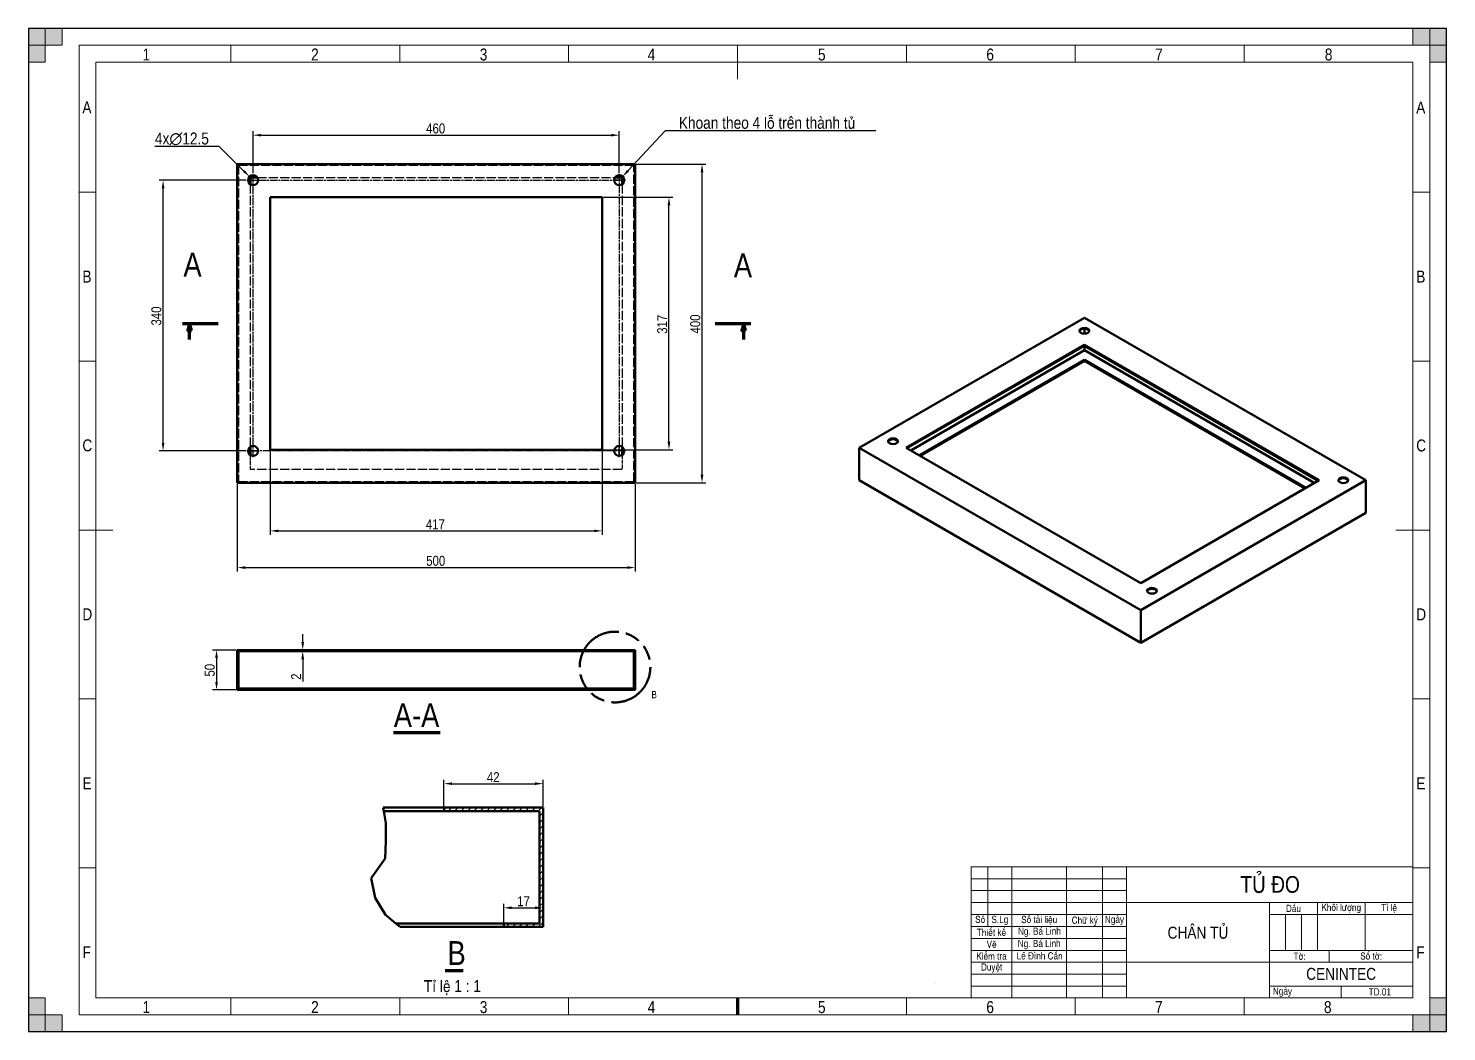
# Model space of a CAD drawing. Header units: millimetres. Extents: x 0 to 19094, y -1 to 2103.
# Drawn here: x 3168 to 4950, y -1 to 1259 of the extents above; entities that cross this region are included whole.
import ezdxf

# ---------------------------------------------------------------- set-up
doc = ezdxf.new("R2010")
doc.units = ezdxf.units.MM
doc.header["$LTSCALE"] = 2.5
for name, pattern in [('CHAIN', [0.7087, 0.4724, -0.0591, 0.1181, -0.0591]), ('DASHED', [0.2067, 0.1654, -0.0413]), ('DOUBLE_DASH_CHAIN', [1.2403, 0.6614, -0.0827, 0.1654, -0.0827, 0.1654, -0.0827])]:
    doc.linetypes.add(name, pattern=pattern)
for name, color, linetype, lineweight in [('Border (ANSI)', 7, 'Continuous', 70), ('Break Line (ANSI)', 7, 'Continuous', 50), ('Center Mark (ANSI)', 7, 'Continuous', 25), ('Centerline (ANSI)', 7, 'Continuous', 25), ('Co ban', 7, 'Continuous', 50), ('Detail Boundary (ANSI)', 7, 'DOUBLE_DASH_CHAIN', 50), ('Dimension (ANSI)', 7, 'Continuous', 25), ('Hatch (ANSI)', 7, 'Continuous', 18), ('Section Line (ANSI)', 7, 'DOUBLE_DASH_CHAIN', 70), ('Symbol (ANSI)', 7, 'Continuous', 25)]:
    doc.layers.add(name, color=color, linetype=linetype, lineweight=lineweight)
for name, color, linetype, lineweight, true_color in [('Khung ban ve', 5, 'Continuous', 15, 0x0000ff), ('Manh', 7, 'DASHED', 25, 0x008000), ('Manh khung ten', 7, 'Continuous', 15, 0x994c4c), ('Net chu', 30, 'Continuous', 15, 0xff7f00), ('THIN', 5, 'Continuous', 15, 0x0000ff)]:
    doc.layers.add(name, color=color, linetype=linetype, lineweight=lineweight, true_color=true_color)
doc.styles.add('Do nham', font='')
doc.styles.add('Hinh cat 1', font='')
doc.styles.add('Linh_50', font='')
doc.styles.add('Note Text (ANSI)', font='')
doc.styles.add('StandardAM_ANSI', font='')
doc.styles.add('Text Style102', font='')
doc.styles.add('Text Style95', font='')
doc.styles.get('Do nham').set_extended_font_data('VNI-Helve-Condense')
doc.styles.get('Hinh cat 1').set_extended_font_data('VNI-Helve-Condense')
doc.styles.get('Linh_50').set_extended_font_data('VNI-Helve-Condense')
doc.styles.get('Note Text (ANSI)').set_extended_font_data('VNI-Helve-Condense')
doc.styles.get('StandardAM_ANSI').set_extended_font_data('VNI-Helve-Condense')
doc.styles.get('Text Style102').set_extended_font_data('VNI-Helve-Condense')
doc.styles.get('Text Style95').set_extended_font_data('VNI-Helve-Condense')
doc.dimstyles.new('Default - mm (ANSI)', dxfattribs={"dimscale": 2.5, "dimtxt": 5, "dimasz": 4, "dimexe": 2, "dimexo": 0.5, "dimgap": 0.8, "dimtad": 1, "dimtoh": 1, "dimdec": 0, "dimrnd": 1e-08, "dimzin": 4, "dimdsep": 46, "dimtxsty": 'StandardAM_ANSI', "dimcen": 0.09, "dimdle": 10, "dimclrd": 256, "dimclre": 256, "dimclrt": 256, "dimadec": 1, "dimazin": 1, "dimtfac": 0.61, "dimtofl": 0, "dimtmove": 0, "dimatfit": 3, "dimldrblk": 'DOT', "dimfxl": 1, "dimtolj": 1, "dimtzin": 4, "dimlwd": -1, "dimlwe": -1, "dimarcsym": 0})

# ---------------------------------------------------------------- blocks, each defined once
blk = doc.blocks.new('Borders A2_Thuong')
at = {"layer": 'THIN'}
for points in [[(0.01, 420.04), (14.15, 420.04), (14.15, 412.96), (0.01, 412.96)], [(7.08, 420.04), (7.08, 405.89), (0.01, 405.89), (0.01, 420.04)], [(594.01, 412.96), (594.01, 420.04), (579.87, 420.04), (579.87, 412.96)], [(594.01, 420.04), (586.94, 420.04), (586.94, 405.89), (594.01, 405.89)], [(0.01, -0.01), (7.08, -0.01), (7.08, 14.14), (0.01, 14.14)], [(586.94, -0.01), (586.94, 14.14), (594.01, 14.14), (594.01, -0.01)], [(0.01, 7.06), (0.01, -0.01), (14.15, -0.01), (14.15, 7.06)], [(594.01, -0.01), (579.87, -0.01), (579.87, 7.06), (594.01, 7.06)]]:
    blk.add_hatch(color=256, dxfattribs=at).paths.add_polyline_path(points)
at = {"layer": 'Border (ANSI)'}
for p, q in [((379.87, 20.06), (379.87, 20.02)), ((297.01, 14.14), (297.01, 7.06))]:
    blk.add_line(p, q, dxfattribs=at)
at = {"layer": 'Khung ban ve'}
for p, q in [((297.01, 412.96), (297.01, 398.82)), ((28.3, 405.89), (579.87, 405.89)), ((28.3, 14.14), (28.3, 405.89)), ((579.87, 405.89), (579.87, 14.14)), ((21.23, 210.01), (35.37, 210.01)), ((572.8, 210.01), (586.94, 210.01)), ((394.87, 69.02), (579.89, 69.02)), ((394.87, 14.02), (394.87, 69.02)), ((401.87, 44.02), (401.87, 69.02)), ((411.87, 14.02), (411.87, 69.02)), ((434.87, 14.02), (434.87, 69.02)), ((449.87, 14.02), (449.87, 69.02)), ((459.87, 14.02), (459.87, 69.02)), ((579.87, 64.02), (579.89, 64.02)), ((394.87, 54.02), (579.89, 54.02)), ((519.87, 14.02), (519.87, 54.02)), ((539.87, 34.02), (539.87, 54.02)), ((559.87, 34.02), (559.87, 54.02)), ((579.87, 59.02), (579.89, 59.02)), ((394.87, 49.02), (459.87, 49.02)), ((519.87, 49.02), (579.89, 49.02)), ((394.87, 44.02), (459.87, 44.02)), ((579.87, 44.02), (579.89, 44.02)), ((579.87, 39.02), (579.89, 39.02)), ((519.87, 34.02), (579.89, 34.02)), ((544.87, 29.02), (544.87, 34.02)), ((579.87, 29.02), (459.87, 29.02)), ((579.87, 24.02), (579.89, 24.02)), ((579.87, 14.14), (28.3, 14.14))]:
    blk.add_line(p, q, dxfattribs=at)
at = {"layer": 'Manh khung ten', "lineweight": 25}
for p, q in [((594.01, 420.04), (0.01, 420.04)), ((0.01, 420.04), (0.01, -0.01)), ((594.01, -0.01), (594.01, 420.04)), ((0.01, -0.01), (594.01, -0.01))]:
    blk.add_line(p, q, dxfattribs=at)
at = {"layer": 'Manh khung ten'}
for p, q in [((0.01, 420.04), (594.01, 420.04)), ((0.01, -0.01), (0.01, 420.04)), ((594.01, 420.04), (594.01, -0.01)), ((21.23, 412.96), (586.94, 412.96)), ((21.23, 7.06), (21.23, 412.96)), ((84.87, 412.96), (84.87, 405.89)), ((155.58, 412.96), (155.58, 405.89)), ((367.73, 412.96), (367.73, 405.89)), ((438.44, 412.96), (438.44, 405.89)), ((509.15, 412.96), (509.15, 405.89)), ((586.94, 412.96), (586.94, 7.06)), ((28.25, 351.5), (21.2, 351.5)), ((586.89, 351.5), (579.84, 351.5)), ((28.27, 280.73), (21.23, 280.73)), ((586.92, 280.73), (579.87, 280.73)), ((28.27, 139.35), (21.23, 139.35)), ((586.92, 139.3), (579.87, 139.3)), ((28.3, 68.59), (21.25, 68.59)), ((586.94, 68.53), (579.89, 68.53)), ((394.87, 64.02), (459.87, 64.02)), ((394.87, 59.02), (459.87, 59.02)), ((526.54, 34.02), (526.54, 49.02)), ((533.2, 34.02), (533.2, 49.02)), ((394.87, 39.02), (459.87, 39.02)), ((394.87, 34.02), (459.87, 34.02)), ((394.87, 29.02), (459.87, 29.02)), ((394.87, 24.02), (459.87, 24.02)), ((394.87, 19.02), (459.87, 19.02)), ((519.87, 19.02), (579.89, 19.02)), ((549.88, 19.02), (549.88, 14.14)), ((84.87, 14.14), (84.87, 7.06)), ((155.58, 14.14), (155.58, 7.06)), ((226.3, 14.14), (226.3, 7.06)), ((367.73, 14.14), (367.73, 7.06)), ((438.44, 14.14), (438.44, 7.06)), ((509.15, 14.14), (509.15, 7.06)), ((586.94, 7.06), (21.23, 7.06)), ((594.01, -0.01), (0.01, -0.01))]:
    blk.add_line(p, q, dxfattribs=at)
at = {"layer": 'Net chu'}
blk.add_line((226.3, 412.96), (226.3, 405.89), dxfattribs=at)
at = {"layer": 'THIN'}
for p, q in [((0.01, 412.96), (0.01, 420.04)), ((0.01, 420.04), (14.15, 420.04)), ((0.01, 420.04), (7.08, 420.04)), ((0.01, 405.89), (0.01, 420.04)), ((7.08, 420.04), (7.08, 405.89)), ((14.15, 420.04), (14.15, 412.96)), ((594.01, 420.04), (579.87, 420.04)), ((579.87, 420.04), (579.87, 412.96)), ((594.01, 420.04), (586.94, 420.04)), ((586.94, 420.04), (586.94, 405.89)), ((594.01, 412.96), (594.01, 420.04)), ((594.01, 405.89), (594.01, 420.04)), ((14.15, 412.96), (0.01, 412.96)), ((579.87, 412.96), (594.01, 412.96)), ((7.08, 405.89), (0.01, 405.89)), ((586.94, 405.89), (594.01, 405.89)), ((7.08, 14.14), (0.01, 14.14)), ((0.01, 14.14), (0.01, -0.01)), ((7.08, -0.01), (7.08, 14.14)), ((586.94, -0.01), (586.94, 14.14)), ((586.94, 14.14), (594.01, 14.14)), ((594.01, 14.14), (594.01, -0.01)), ((0.01, 7.06), (0.01, -0.01)), ((14.15, 7.06), (0.01, 7.06)), ((14.15, -0.01), (14.15, 7.06)), ((579.87, -0.01), (579.87, 7.06)), ((579.87, 7.06), (594.01, 7.06)), ((594.01, 7.06), (594.01, -0.01)), ((0.01, -0.01), (14.15, -0.01)), ((0.01, -0.01), (7.08, -0.01)), ((594.01, -0.01), (579.87, -0.01)), ((594.01, -0.01), (586.94, -0.01))]:
    blk.add_line(p, q, dxfattribs=at)
at = {"layer": 'Border (ANSI)', "style": 'Note Text (ANSI)'}
for s, insert, char_height, width, attachment_point in [('Daáu', (529.87, 51.55), 3, 19.9371, 5), ('Khoái löôïng', (549.86, 51.58), 3, 19.9371, 5), ('Tæ leä', (569.89, 51.58), 3, 19.9948, 5), ('Soá', (398.63, 46.96), 3, 7.075, 5), ('S.Lg', (406.89, 46.52), 3, 10.0576, 5), ('Soá taøi lieäu', (423.36, 46.56), 3, 22.8599, 5), ('Chöõ kyù', (442.46, 46.22), 3, 15.0245, 5), ('Ngaøy', (454.9, 46.52), 3, 10.0163, 5), ('Thieát keá', (403.38, 41.55), 3, 16.9679, 5), ('Ng. Baù Linh', (423.45, 41.6), 3, 22.8602, 5), ('Veõ', (403.45, 36.54), 3, 17.0139, 5), ('Ng. Baù Linh', (423.38, 36.45), 3, 22.8602, 5), ('Kieåm tra', (403.38, 31.59), 3, 16.9779, 5), ('Leâ Ñình Caån', (423.56, 31.67), 3, 22.8602, 5), ('Tôø:', (532.42, 31.54), 3, 24.9188, 5), ('Soá tôø:', (562.36, 31.61), 3, 34.8305, 5), ('Duyeät', (403.45, 26.61), 3, 16.9779, 5), ('\\fVNI-Helve-Condense|b0|i0;\\H5.0000;CENINTEC', (549.82, 24.14), 5, 59.8872, 5), ('Ngaøy', (521.24, 16.5), 3, 30.0083, 4)]:
    blk.add_mtext(s, dxfattribs=dict(at, insert=insert, char_height=char_height, width=width, attachment_point=attachment_point))
at = {"layer": 'Net chu', "style": 'Linh_50'}
for s, p in [('1', (47.82, 406.6)), ('2', (118.43, 406.6)), ('3', (189.07, 406.6)), ('4', (259.37, 406.6)), ('5', (330.72, 406.6)), ('6', (401.23, 406.6)), ('7', (471.92, 406.6)), ('8', (542.99, 406.6)), ('A', (22.62, 384.44)), ('A', (581.26, 384.38)), ('B', (22.64, 313.62)), ('B', (581.28, 313.62)), ('C', (22.64, 242.96)), ('C', (581.28, 242.9)), ('D', (22.64, 172.24)), ('D', (581.28, 172.19)), ('E', (22.66, 101.47)), ('E', (581.31, 101.42)), ('F', (22.66, 30.76)), ('F', (581.31, 30.71)), ('1', (47.82, 7.77)), ('2', (118.43, 7.77)), ('3', (189.07, 7.77)), ('4', (259.37, 7.77)), ('5', (330.72, 7.77)), ('6', (401.23, 7.77)), ('7', (471.92, 7.77)), ('8', (542.63, 7.77))]:
    blk.add_text(s, height=5, dxfattribs=at).set_placement(p)
blk = doc.blocks.new('2dTransSection3')
at = {"layer": 'Section Line (ANSI)', "linetype": 'Continuous', "lineweight": 140}
for p, q in [((64.54, 296.48), (79.54, 296.48)), ((287.63, 296.48), (302.63, 296.48))]:
    blk.add_line(p, q, dxfattribs=at)
at = {"layer": 'Section Line (ANSI)', "linetype": 'Continuous'}
for p, q in [((67.54, 296.48), (66.79, 293.48)), ((66.79, 293.48), (68.29, 293.48)), ((67.54, 293.48), (67.54, 296.48)), ((68.29, 293.48), (67.54, 296.48)), ((67.54, 289.77), (67.54, 293.48)), ((299.63, 296.48), (298.88, 293.48)), ((298.88, 293.48), (300.38, 293.48)), ((299.63, 293.48), (299.63, 296.48)), ((300.38, 293.48), (299.63, 296.48)), ((299.63, 289.77), (299.63, 293.48))]:
    blk.add_line(p, q, dxfattribs=at)
at = {"layer": 'Section Line (ANSI)', "linetype": 'Continuous', "flags": 128}
for points in [[(68.29, 293.48), (67.54, 296.48), (66.79, 293.48), (68.29, 293.48)], [(300.38, 293.48), (299.63, 296.48), (298.88, 293.48), (300.38, 293.48)]]:
    blk.add_lwpolyline(points, dxfattribs=at)
at = {"layer": 'Section Line (ANSI)'}
for points in [[(68.29, 293.48), (67.54, 296.48), (66.79, 293.48), (68.29, 293.48)], [(300.38, 293.48), (299.63, 296.48), (298.88, 293.48), (300.38, 293.48)]]:
    blk.add_solid(points, dxfattribs=at)
at = {"layer": 'Section Line (ANSI)', "char_height": 10, "attachment_point": 7, "style": 'Text Style102'}
for insert in [(64.95, 316.08), (295.48, 315.79)]:
    blk.add_mtext('A', dxfattribs=dict(at, insert=insert))
blk = doc.blocks.new('*D27')
at = {"layer": 'Defpoints', "color": 0, "transparency": 16777216}
for p in [(3430.6, 688), (3930.6, 688), (3930.6, 581.4)]:
    blk.add_point(p, dxfattribs=at)
at = {"layer": 'Dimension (ANSI)', "transparency": 16777216}
for p, q in [((3430.6, 686.8), (3430.6, 576.4)), ((3930.6, 686.8), (3930.6, 576.4)), ((3440.6, 581.4), (3920.6, 581.4))]:
    blk.add_line(p, q, dxfattribs=at)
for points in [[(3440.6, 583.1), (3440.6, 579.8), (3430.6, 581.4)], [(3920.6, 583.1), (3920.6, 579.8), (3930.6, 581.4)]]:
    blk.add_solid(points, dxfattribs=at)
at = {"layer": 'Dimension (ANSI)', "color": 150, "true_color": 0x0080ff, "transparency": 16777216, "insert": (3668.1, 596.2), "char_height": 12.5, "attachment_point": 1, "style": 'StandardAM_ANSI'}
blk.add_mtext('\\A1;500', dxfattribs=at)
blk = doc.blocks.new('_Dot')
at = {"color": 0, "linetype": 'ByBlock', "lineweight": -2}
blk.add_line((-0.5, 0), (-1, 0), dxfattribs=at)
at = {"color": 0, "linetype": 'ByBlock', "const_width": 0.5}
blk.add_lwpolyline([(-0.25, 0, 1), (0.25, 0, 1)], format="xyb", close=True, dxfattribs=at)
blk = doc.blocks.new('*D28')
at = {"layer": 'Defpoints', "color": 0, "transparency": 16777216}
for p in [(3930.6, 1088), (4014.6, 1088), (3930.6, 688)]:
    blk.add_point(p, dxfattribs=at)
at = {"layer": 'Dimension (ANSI)', "transparency": 16777216}
for p, q in [((3931.8, 1088), (4019.6, 1088)), ((4014.6, 698), (4014.6, 1078)), ((3931.8, 688), (4019.6, 688))]:
    blk.add_line(p, q, dxfattribs=at)
for points in [[(4012.9, 1078), (4016.3, 1078), (4014.6, 1088)], [(4012.9, 698), (4016.3, 698), (4014.6, 688)]]:
    blk.add_solid(points, dxfattribs=at)
at = {"layer": 'Dimension (ANSI)', "color": 150, "true_color": 0x0080ff, "transparency": 16777216, "insert": (3999.8, 875.5), "char_height": 12.5, "attachment_point": 1, "rotation": 90, "style": 'StandardAM_ANSI'}
blk.add_mtext('\\A1;400', dxfattribs=at)
blk = doc.blocks.new('*D29')
at = {"layer": 'Defpoints', "color": 0, "transparency": 16777216}
for p in [(3472.1, 729.5), (3889.1, 729.5), (3889.1, 627.5)]:
    blk.add_point(p, dxfattribs=at)
at = {"layer": 'Dimension (ANSI)', "transparency": 16777216}
for p, q in [((3472.1, 728.3), (3472.1, 622.5)), ((3889.1, 728.3), (3889.1, 622.5)), ((3482.1, 627.5), (3879.1, 627.5))]:
    blk.add_line(p, q, dxfattribs=at)
for points in [[(3482.1, 629.2), (3482.1, 625.9), (3472.1, 627.5)], [(3879.1, 629.2), (3879.1, 625.9), (3889.1, 627.5)]]:
    blk.add_solid(points, dxfattribs=at)
at = {"layer": 'Dimension (ANSI)', "color": 150, "true_color": 0x0080ff, "transparency": 16777216, "insert": (3667.6, 642), "char_height": 12.5, "attachment_point": 1, "style": 'StandardAM_ANSI'}
blk.add_mtext('\\A1;417', dxfattribs=at)
blk = doc.blocks.new('*D30')
at = {"layer": 'Defpoints', "color": 0, "transparency": 16777216}
for p in [(3889.1, 1046.5), (3973.1, 1046.5), (3889.1, 729.5)]:
    blk.add_point(p, dxfattribs=at)
at = {"layer": 'Dimension (ANSI)', "transparency": 16777216}
for p, q in [((3890.3, 1046.5), (3978.1, 1046.5)), ((3973.1, 739.5), (3973.1, 1036.5)), ((3890.3, 729.5), (3978.1, 729.5))]:
    blk.add_line(p, q, dxfattribs=at)
for points in [[(3971.4, 1036.5), (3974.8, 1036.5), (3973.1, 1046.5)], [(3971.4, 739.5), (3974.8, 739.5), (3973.1, 729.5)]]:
    blk.add_solid(points, dxfattribs=at)
at = {"layer": 'Dimension (ANSI)', "color": 150, "true_color": 0x0080ff, "transparency": 16777216, "insert": (3958.3, 875.1), "char_height": 12.5, "attachment_point": 1, "rotation": 90, "style": 'StandardAM_ANSI'}
blk.add_mtext('\\A1;317', dxfattribs=at)
blk = doc.blocks.new('*D31')
at = {"layer": 'Defpoints', "color": 0, "transparency": 16777216}
for p in [(3430.6, 477.9), (3404.6, 427.9), (3430.6, 427.9)]:
    blk.add_point(p, dxfattribs=at)
at = {"layer": 'Dimension (ANSI)', "transparency": 16777216}
for p, q in [((3429.3, 477.9), (3399.6, 477.9)), ((3404.6, 467.9), (3404.6, 437.9)), ((3429.3, 427.9), (3399.6, 427.9))]:
    blk.add_line(p, q, dxfattribs=at)
for points in [[(3402.9, 467.9), (3406.3, 467.9), (3404.6, 477.9)], [(3402.9, 437.9), (3406.3, 437.9), (3404.6, 427.9)]]:
    blk.add_solid(points, dxfattribs=at)
at = {"layer": 'Dimension (ANSI)', "color": 150, "true_color": 0x0080ff, "transparency": 16777216, "insert": (3389.8, 444.6), "char_height": 12.5, "attachment_point": 1, "rotation": 90, "style": 'StandardAM_ANSI'}
blk.add_mtext('\\A1;50', dxfattribs=at)
blk = doc.blocks.new('2dDetail1')
at = {"layer": 'Detail Boundary (ANSI)', "ltscale": 14.995327}
blk.add_circle((245.72, 152.64), 14.8, dxfattribs=at)
at = {"layer": 'Detail Boundary (ANSI)', "insert": (260.95, 139.58), "char_height": 3, "attachment_point": 7, "style": 'Hinh cat 1'}
blk.add_mtext('B', dxfattribs=at)
blk = doc.blocks.new('*D32')
at = {"layer": 'Defpoints', "color": 0, "transparency": 16777216}
for p in [(3814.9, 280), (3814.9, 154.1), (3765.4, 134.5)]:
    blk.add_point(p, dxfattribs=at)
at = {"layer": 'Dimension (ANSI)', "transparency": 16777216}
for p, q in [((3765.4, 135.8), (3765.4, 159.1)), ((3775.4, 154.1), (3804.9, 154.1))]:
    blk.add_line(p, q, dxfattribs=at)
for points in [[(3775.4, 155.8), (3775.4, 152.4), (3765.4, 154.1)], [(3804.9, 155.8), (3804.9, 152.4), (3814.9, 154.1)]]:
    blk.add_solid(points, dxfattribs=at)
at = {"layer": 'Dimension (ANSI)', "color": 150, "true_color": 0x0080ff, "transparency": 16777216, "insert": (3782.4, 168.6), "char_height": 12.5, "attachment_point": 1, "style": 'StandardAM_ANSI'}
blk.add_mtext('\\A1;17', dxfattribs=at)
blk = doc.blocks.new('*D33')
at = {"layer": 'Defpoints', "color": 0, "transparency": 16777216}
for p in [(3814.9, 310), (3690.4, 280), (3814.9, 280)]:
    blk.add_point(p, dxfattribs=at)
at = {"layer": 'Dimension (ANSI)', "transparency": 16777216}
for p, q in [((3690.4, 281.3), (3690.4, 315)), ((3700.4, 310), (3804.9, 310)), ((3814.9, 281.3), (3814.9, 315))]:
    blk.add_line(p, q, dxfattribs=at)
for points in [[(3700.4, 311.7), (3700.4, 308.4), (3690.4, 310)], [(3804.9, 311.7), (3804.9, 308.4), (3814.9, 310)]]:
    blk.add_solid(points, dxfattribs=at)
at = {"layer": 'Dimension (ANSI)', "color": 150, "true_color": 0x0080ff, "transparency": 16777216, "insert": (3744.3, 324.5), "char_height": 12.5, "attachment_point": 1, "style": 'StandardAM_ANSI'}
blk.add_mtext('\\A1;42', dxfattribs=at)
blk = doc.blocks.new('*D34')
at = {"layer": 'Defpoints', "color": 0, "transparency": 16777216}
for p in [(3472.1, 477.9), (3472.1, 476.4), (3512.9, 477.9)]:
    blk.add_point(p, dxfattribs=at)
at = {"layer": 'Dimension (ANSI)', "transparency": 16777216}
for p, q in [((3512.9, 487.9), (3512.9, 497.9)), ((3473.3, 477.9), (3517.9, 477.9)), ((3473.3, 476.4), (3517.9, 476.4)), ((3512.9, 466.4), (3512.9, 438.5))]:
    blk.add_line(p, q, dxfattribs=at)
for points in [[(3511.2, 487.9), (3514.6, 487.9), (3512.9, 477.9)], [(3511.2, 466.4), (3514.6, 466.4), (3512.9, 476.4)]]:
    blk.add_solid(points, dxfattribs=at)
at = {"layer": 'Dimension (ANSI)', "color": 150, "true_color": 0x0080ff, "transparency": 16777216, "insert": (3498.4, 440.5), "char_height": 12.5, "attachment_point": 1, "rotation": 90, "style": 'StandardAM_ANSI'}
blk.add_mtext('\\A1;2', dxfattribs=at)
blk = doc.blocks.new('*D35')
at = {"layer": 'Defpoints', "color": 0, "transparency": 16777216}
for p in [(3337.4, 1068), (3442.8, 1068), (3442.8, 728)]:
    blk.add_point(p, dxfattribs=at)
at = {"layer": 'Dimension (ANSI)', "transparency": 16777216}
for p, q in [((3441.6, 1068), (3332.4, 1068)), ((3337.4, 738), (3337.4, 1058)), ((3441.6, 728), (3332.4, 728))]:
    blk.add_line(p, q, dxfattribs=at)
for points in [[(3335.8, 1058), (3339.1, 1058), (3337.4, 1068)], [(3335.8, 738), (3339.1, 738), (3337.4, 728)]]:
    blk.add_solid(points, dxfattribs=at)
at = {"layer": 'Dimension (ANSI)', "color": 150, "true_color": 0x0080ff, "transparency": 16777216, "insert": (3322.7, 885.5), "char_height": 12.5, "attachment_point": 1, "rotation": 90, "style": 'StandardAM_ANSI'}
blk.add_mtext('\\A1;340', dxfattribs=at)
blk = doc.blocks.new('*D36')
at = {"layer": 'Defpoints', "color": 0, "transparency": 16777216}
for p in [(3910.6, 1124.5), (3450.6, 1075.8), (3910.6, 1075.8)]:
    blk.add_point(p, dxfattribs=at)
at = {"layer": 'Dimension (ANSI)', "transparency": 16777216}
for p, q in [((3450.6, 1077), (3450.6, 1129.5)), ((3460.6, 1124.5), (3900.6, 1124.5)), ((3910.6, 1077), (3910.6, 1129.5))]:
    blk.add_line(p, q, dxfattribs=at)
for points in [[(3460.6, 1126.2), (3460.6, 1122.9), (3450.6, 1124.5)], [(3900.6, 1126.2), (3900.6, 1122.9), (3910.6, 1124.5)]]:
    blk.add_solid(points, dxfattribs=at)
at = {"layer": 'Dimension (ANSI)', "color": 150, "true_color": 0x0080ff, "transparency": 16777216, "insert": (3668, 1139.3), "char_height": 12.5, "attachment_point": 1, "style": 'StandardAM_ANSI'}
blk.add_mtext('\\A1;460', dxfattribs=at)
blk = doc.blocks.new('*D37')
at = {"layer": 'Defpoints', "color": 0, "transparency": 16777216}
for p in [(3446.1, 1072.4), (3455, 1063.7)]:
    blk.add_point(p, dxfattribs=at)
at = {"layer": 'Dimension (ANSI)', "transparency": 16777216}
for p, q in [((3327.2, 1110.6), (3407.5, 1110.6)), ((3407.5, 1110.6), (3439, 1079.4)), ((3450.4, 1068), (3450.8, 1068)), ((3450.6, 1067.8), (3450.6, 1068.3))]:
    blk.add_line(p, q, dxfattribs=at)
blk.add_solid([(3440.2, 1080.6), (3437.8, 1078.3), (3446.1, 1072.4)], dxfattribs=at)
at = {"layer": 'Dimension (ANSI)', "color": 150, "true_color": 0x0080ff, "transparency": 16777216, "insert": (3327.2, 1127.9), "char_height": 12.5, "attachment_point": 1, "style": 'StandardAM_ANSI'}
blk.add_mtext('\\A1;\\fVNI-Helve-Condense|b0|i0;\\H15.0000;4x∅12.5', dxfattribs=at)
blk = doc.blocks.new('*D38')
at = {"layer": 'Defpoints', "color": 0, "transparency": 16777216}
for p in [(3914.8, 1072.6), (3906.3, 1063.5)]:
    blk.add_point(p, dxfattribs=at)
at = {"layer": 'Dimension (ANSI)', "transparency": 16777216}
for p, q in [((3968.2, 1130.2), (3921.6, 1080)), ((4233, 1130.2), (3968.2, 1130.2)), ((3910.4, 1068), (3910.8, 1068)), ((3910.6, 1067.8), (3910.6, 1068.3))]:
    blk.add_line(p, q, dxfattribs=at)
blk.add_solid([(3920.4, 1081.1), (3922.9, 1078.8), (3914.8, 1072.6)], dxfattribs=at)
at = {"layer": 'Dimension (ANSI)', "color": 150, "true_color": 0x0080ff, "transparency": 16777216, "insert": (3981.5, 1147.6), "char_height": 12.5, "attachment_point": 1, "style": 'StandardAM_ANSI'}
blk.add_mtext('\\A1; \\fVNI-Helve-Condense|b0|i0;\\H15.0000;Khoan theo 4 loã treân thaønh tuû', dxfattribs=at)

msp = doc.modelspace()

# ---------------------------------------------------------------- hatches: boundary and pattern name
at = {"layer": 'Hatch (ANSI)'}
h = msp.add_hatch(dxfattribs=at)
h.set_pattern_fill('ANSI31', color=256, scale=15.24, style=0)
h.set_pattern_definition([(45, (3168.1462, -1.3922), (-1.3470384, 1.3470384), [])])
h.paths.add_polyline_path([(3430.587, 477.905), (3430.587, 427.905), (3447.087, 427.905), (3447.087, 429.405), (3432.087, 429.405), (3432.087, 476.405), (3472.087, 476.405), (3472.087, 477.905)])
h.paths.add_polyline_path([(3930.587, 427.905), (3930.587, 477.905), (3889.087, 477.905), (3889.087, 476.405), (3929.087, 476.405), (3929.087, 429.405), (3914.087, 429.405), (3914.087, 427.905)])
h = msp.add_hatch(dxfattribs=at)
h.set_pattern_fill('ANSI31', color=256, scale=45.72, style=0)
h.set_pattern_definition([(45, (3168.146, -1.392), (-4.041115, 4.041115), [])])
h.paths.add_polyline_path([(3810.436, 134.532), (3765.436, 134.532), (3765.436, 130.032), (3814.936, 130.032), (3814.936, 280.032), (3690.436, 280.032), (3690.436, 275.532), (3810.436, 275.532)])

# ---------------------------------------------------------------- linework, layer by layer
at = {"layer": 'Break Line (ANSI)'}
for p, q in [((3614.718, 275.532), (3613.986, 280.032)), ((3617.204, 260.248), (3614.718, 275.532)), ((3617.466, 237.337), (3617.204, 260.248)), ((3616.498, 215.897), (3617.466, 237.337)), ((3598.992, 191.199), (3616.498, 215.897)), ((3603.746, 166.647), (3598.992, 191.199)), ((3616.87, 145.352), (3603.746, 166.647)), ((3629.765, 134.532), (3616.87, 145.352)), ((3635.128, 130.032), (3629.765, 134.532))]:
    msp.add_line(p, q, dxfattribs=at)
at = {"layer": 'Center Mark (ANSI)', "linetype": 'CHAIN', "ltscale": 2.870114}
for p, q in [((3442.837, 1068.042), (3458.337, 1068.042)), ((3918.337, 1068.042), (3902.837, 1068.042)), ((3910.587, 720.292), (3910.587, 735.792)), ((3442.837, 728.042), (3458.337, 728.042))]:
    msp.add_line(p, q, dxfattribs=at)
at = {"layer": 'Centerline (ANSI)', "linetype": 'CHAIN', "ltscale": 8.113447}
for p, q in [((3450.587, 720.292), (3450.587, 1075.792)), ((3910.587, 1075.792), (3910.587, 720.292)), ((3442.837, 1068.042), (3918.337, 1068.042)), ((3918.337, 728.042), (3442.837, 728.042))]:
    msp.add_line(p, q, dxfattribs=at)
at = {"layer": 'Co ban'}
for p, q in [((3430.587, 1088.042), (3430.587, 688.042)), ((3930.587, 1088.042), (3430.587, 1088.042)), ((3930.587, 688.042), (3930.587, 1088.042)), ((3447.087, 1062.864), (3447.087, 1071.542)), ((3447.087, 1071.542), (3455.765, 1071.542)), ((3905.409, 1071.542), (3914.087, 1071.542)), ((3914.087, 1071.542), (3914.087, 1062.864)), ((3472.087, 729.542), (3472.087, 1046.542)), ((3472.087, 1046.542), (3889.087, 1046.542)), ((3889.087, 1046.542), (3889.087, 729.542)), ((4495.058, 895.292), (4212.215, 731.992)), ((4848.611, 691.167), (4495.058, 895.292)), ((4495.058, 875.353), (4495.058, 881.345)), ((4270.905, 731.992), (4495.058, 861.407)), ((4495.058, 860.182), (4271.966, 731.38)), ((4495.058, 861.407), (4495.058, 860.182)), ((4495.058, 861.407), (4789.921, 691.167)), ((4788.861, 690.555), (4495.058, 860.182)), ((4495.058, 854.467), (4495.058, 860.182)), ((4276.915, 728.522), (4495.058, 854.467)), ((4287.522, 722.398), (4495.058, 842.219)), ((4495.058, 840.995), (4288.583, 721.786)), ((4495.058, 854.467), (4783.911, 687.697)), ((4495.058, 840.995), (4495.058, 842.219)), ((4495.058, 842.219), (4773.304, 681.574)), ((4772.244, 680.961), (4495.058, 840.995)), ((3447.087, 722.864), (3447.087, 733.22)), ((3914.087, 733.22), (3914.087, 722.864)), ((4212.215, 691.167), (4212.215, 731.992)), ((4212.215, 731.992), (4565.769, 527.868)), ((4565.769, 561.753), (4270.905, 731.992)), ((3889.087, 729.542), (3472.087, 729.542)), ((3430.587, 688.042), (3930.587, 688.042)), ((4212.215, 691.167), (4565.769, 487.043)), ((4789.921, 691.167), (4565.769, 561.753)), ((4565.769, 527.868), (4848.611, 691.167)), ((4848.611, 650.343), (4848.611, 691.167)), ((4565.769, 487.043), (4848.611, 650.343)), ((4565.769, 487.043), (4565.769, 527.868)), ((3430.587, 477.905), (3430.587, 427.905)), ((3472.087, 477.905), (3430.587, 477.905)), ((3432.087, 429.405), (3432.087, 476.405)), ((3432.087, 476.405), (3472.087, 476.405)), ((3472.087, 476.405), (3472.087, 477.905)), ((3472.087, 477.905), (3889.087, 477.905)), ((3889.087, 476.405), (3472.087, 476.405)), ((3930.587, 477.905), (3889.087, 477.905)), ((3889.087, 477.905), (3889.087, 476.405)), ((3889.087, 476.405), (3929.087, 476.405)), ((3929.087, 476.405), (3929.087, 429.405)), ((3930.587, 427.905), (3930.587, 477.905)), ((3430.587, 427.905), (3447.087, 427.905)), ((3447.087, 429.405), (3432.087, 429.405)), ((3447.087, 427.905), (3447.087, 429.405)), ((3447.087, 429.405), (3914.087, 429.405)), ((3914.087, 427.905), (3447.087, 427.905)), ((3929.087, 429.405), (3914.087, 429.405)), ((3914.087, 429.405), (3914.087, 427.905)), ((3914.087, 427.905), (3930.587, 427.905)), ((3613.986, 280.032), (3690.436, 280.032)), ((3690.436, 275.532), (3614.718, 275.532)), ((3814.936, 280.032), (3690.436, 280.032)), ((3690.436, 280.032), (3690.436, 275.532)), ((3690.436, 275.532), (3810.436, 275.532)), ((3810.436, 275.532), (3810.436, 134.532)), ((3814.936, 130.032), (3814.936, 280.032)), ((3629.765, 134.532), (3765.436, 134.532)), ((3765.436, 130.032), (3635.128, 130.032)), ((3810.436, 134.532), (3765.436, 134.532)), ((3765.436, 134.532), (3765.436, 130.032)), ((3765.436, 130.032), (3814.936, 130.032))]:
    msp.add_line(p, q, dxfattribs=at)
for centre in [(3450.587, 1068.042), (3910.587, 1068.042), (3450.587, 728.042), (3910.587, 728.042)]:
    msp.add_circle(centre, 6.25, dxfattribs=at)
for centre in [(4495.058, 878.962), (4254.642, 740.157), (4820.327, 691.167), (4579.911, 552.363)]:
    msp.add_ellipse(centre, major_axis=(6.25, 0), ratio=0.57735027, dxfattribs=at)
for centre in [(4495.058, 877.737), (4254.642, 738.933), (4820.327, 689.943), (4579.911, 551.138)]:
    msp.add_ellipse(centre, major_axis=(6.25, 0), ratio=0.57735027, start_param=0.17053096, end_param=2.9710617, dxfattribs=at)
at = {"layer": 'Manh', "ltscale": 27.835623}
for p, q in [((3432.087, 1086.542), (3432.087, 689.542)), ((3929.087, 689.542), (3929.087, 1086.542))]:
    msp.add_line(p, q, dxfattribs=at)
at = {"layer": 'Manh', "ltscale": 27.637367}
for p, q in [((3929.087, 1086.542), (3432.087, 1086.542)), ((3432.087, 689.542), (3929.087, 689.542))]:
    msp.add_line(p, q, dxfattribs=at)
at = {"layer": 'Manh', "ltscale": 27.88904}
msp.add_line((3455.765, 1071.542), (3905.409, 1071.542), dxfattribs=at)
at = {"layer": 'Manh', "ltscale": 27.978836}
for p, q in [((3447.087, 733.22), (3447.087, 1062.864)), ((3914.087, 1062.864), (3914.087, 733.22))]:
    msp.add_line(p, q, dxfattribs=at)
at = {"layer": 'Manh', "ltscale": 11.632467}
for p, q in [((3447.087, 704.542), (3447.087, 722.864)), ((3914.087, 722.864), (3914.087, 704.542))]:
    msp.add_line(p, q, dxfattribs=at)
at = {"layer": 'Manh', "ltscale": 27.892754}
msp.add_line((3914.087, 704.542), (3447.087, 704.542), dxfattribs=at)
at = {"layer": 'Symbol (ANSI)', "lineweight": 90}
for p, q in [((3626.88, 374.262), (3685.647, 374.262)), ((3691.96, 75.483), (3714.506, 75.483))]:
    msp.add_line(p, q, dxfattribs=at)

# ---------------------------------------------------------------- block references
at = {"xscale": 3, "yscale": 3, "zscale": 3}
msp.add_blockref('Borders A2_Thuong', (3168.146, -1.392), dxfattribs=at)
at = {"layer": 'Detail Boundary (ANSI)', "xscale": 3, "yscale": 3, "zscale": 3}
msp.add_blockref('2dDetail1', (3168.146, -1.392), dxfattribs=at)
at = {"layer": 'Section Line (ANSI)', "xscale": 3, "yscale": 3, "zscale": 3}
msp.add_blockref('2dTransSection3', (3168.146, -1.392), dxfattribs=at)

# ---------------------------------------------------------------- texts
at = {"layer": 'Symbol (ANSI)', "attachment_point": 7}
for s, insert, char_height, style in [('A-A', (3627.312, 381.012), 30, 'Text Style95'), ('B', (3694.816, 82.233), 30, 'Text Style95'), ('Tæ leä 1 : 1', (3665.258, 44.55), 15, 'Do nham')]:
    msp.add_mtext(s, dxfattribs=dict(at, insert=insert, char_height=char_height, style=style))
at = {"layer": 'Symbol (ANSI)', "attachment_point": 5, "style": 'Note Text (ANSI)'}
for s, insert, char_height, width in [('{\\fVNI-Helve-Condense|b0|i0;\\H21.0000;TUÛ ÑO}', (4728.42, 183.161), 21, 360.17729), ('{\\fVNI-Helve-Condense|b0|i0;\\H15.0000;CHAÂN TUÛ}', (4637.688, 122.673), 15, 180.91348), ('{\\fVNI-Helve-Condense|b0|i0;TD.01}', (4866.229, 48.469), 9, 120.39883)]:
    msp.add_mtext(s, dxfattribs=dict(at, insert=insert, char_height=char_height, width=width))

# ---------------------------------------------------------------- dimensions: what is measured, and where the dimension line sits
at = {"layer": 'Dimension (ANSI)'}
for p1, p2, text, override, picture, middle in [((3906.339, 1063.457), (3914.834, 1072.627), ' \\fVNI-Helve-Condense|b0|i0;\\H15.0000;Khoan theo 4 loã treân thaønh tuû', {"dimgap": 0.8, "dimtih": 1, "dimdec": 0, "dimlfac": 1, "dimtol": 0, "dimlim": 0, "dimtp": 0, "dimtm": 0, "dimtdec": 2}, '*D38', (4107.249, 1130.246)), ((3455.038, 1063.655), (3446.136, 1072.429), '\\fVNI-Helve-Condense|b0|i0;\\H15.0000;4x<>', {"dimgap": 0.8, "dimtih": 1, "dimdec": 1, "dimlfac": 1, "dimtol": 0, "dimlim": 0, "dimtp": 0, "dimtm": 0, "dimtdec": 2}, '*D37', (3354.935, 1110.553))]:
    dim = msp.add_diameter_dim_2p(p1=p1, p2=p2, text=text, dimstyle='Default - mm (ANSI)', override=override, dxfattribs=at)
    dim.commit()
    dim.dimension.update_dxf_attribs({"geometry": picture, "text_midpoint": middle, "dimtype": 163})
for base, p1, p2, picture, middle in [((3910.587, 1124.526), (3450.587, 1075.792), (3910.587, 1075.792), '*D36', (3680.587, 1124.526)), ((3889.087, 627.542), (3472.087, 729.542), (3889.087, 729.542), '*D29', (3680.587, 627.542))]:
    dim = msp.add_linear_dim(base=base, p1=p1, p2=p2, dimstyle='Default - mm (ANSI)', override={"dimgap": 0.8, "dimtoh": 0, "dimdec": 0, "dimtol": 0, "dimlim": 0, "dimtp": 0, "dimtm": 0, "dimtdec": 2, "dimatfit": 1}, dxfattribs=at)
    dim.commit()
    dim.dimension.update_dxf_attribs({"geometry": picture, "text_midpoint": middle, "dimtype": 160})
for base, p1, p2, angle, override, picture, middle in [((4014.587, 1088.042), (3930.587, 688.042), (3930.587, 1088.042), 270, {"dimgap": 0.8, "dimtoh": 0, "dimdec": 0, "dimtol": 0, "dimlim": 0, "dimtp": 0, "dimtm": 0, "dimtdec": 2, "dimatfit": 1}, '*D28', (4014.587, 888.042)), ((3337.421, 1068.042), (3442.837, 728.042), (3442.837, 1068.042), 90, {"dimgap": 0.8, "dimtoh": 0, "dimdec": 0, "dimtol": 0, "dimlim": 0, "dimtp": 0, "dimtm": 0, "dimtdec": 2, "dimatfit": 1}, '*D35', (3337.421, 898.042)), ((3973.087, 1046.542), (3889.087, 729.542), (3889.087, 1046.542), 90, {"dimgap": 0.8, "dimtoh": 0, "dimdec": 0, "dimtol": 0, "dimlim": 0, "dimtp": 0, "dimtm": 0, "dimtdec": 2, "dimatfit": 1}, '*D30', (3973.087, 888.042)), ((3930.587, 581.425), (3430.587, 688.042), (3930.587, 688.042), 180, {"dimgap": 0.8, "dimtoh": 0, "dimdec": 0, "dimtol": 0, "dimlim": 0, "dimtp": 0, "dimtm": 0, "dimtdec": 2, "dimatfit": 1}, '*D27', (3680.587, 581.425)), ((3512.894080369, 477.905499831), (3472.086795054, 476.405499831), (3472.086795054, 477.905499831), 270, {"dimgap": 0.8, "dimtoh": 0, "dimdec": 0, "dimtol": 0, "dimlim": 0, "dimtp": 0, "dimtm": 0, "dimtdec": 2, "dimatfit": 1}, '*D34', (3512.894080369, 444.818583785)), ((3404.597, 427.905), (3430.587, 477.905), (3430.587, 427.905), 90, {"dimgap": 0.8, "dimtoh": 0, "dimdec": 0, "dimtol": 0, "dimlim": 0, "dimtp": 0, "dimtm": 0, "dimtdec": 2, "dimatfit": 1}, '*D31', (3404.597, 452.905)), ((3814.93584434, 310.032409388), (3690.43584434, 280.032409388), (3814.93584434, 280.032409388), 180, {"dimgap": 0.8, "dimtoh": 0, "dimdec": 0, "dimlfac": 0.333333, "dimtol": 0, "dimlim": 0, "dimtp": 0, "dimtm": 0, "dimtdec": 2, "dimatfit": 1}, '*D33', (3752.68584434, 310.032409388)), ((3814.93584434, 154.087705619), (3765.43584434, 134.532409388), (3814.93584434, 280.032409388), 180, {"dimgap": 0.8, "dimtoh": 0, "dimdec": 0, "dimlfac": 0.333333, "dimse2": 1, "dimtol": 0, "dimlim": 0, "dimtp": 0, "dimtm": 0, "dimtdec": 2, "dimatfit": 1}, '*D32', (3790.18584434, 154.087705619))]:
    dim = msp.add_linear_dim(base=base, p1=p1, p2=p2, angle=angle, dimstyle='Default - mm (ANSI)', override=override, dxfattribs=at)
    dim.commit()
    dim.dimension.update_dxf_attribs({"geometry": picture, "text_midpoint": middle, "dimtype": 160})

doc.saveas('drawing.dxf')
